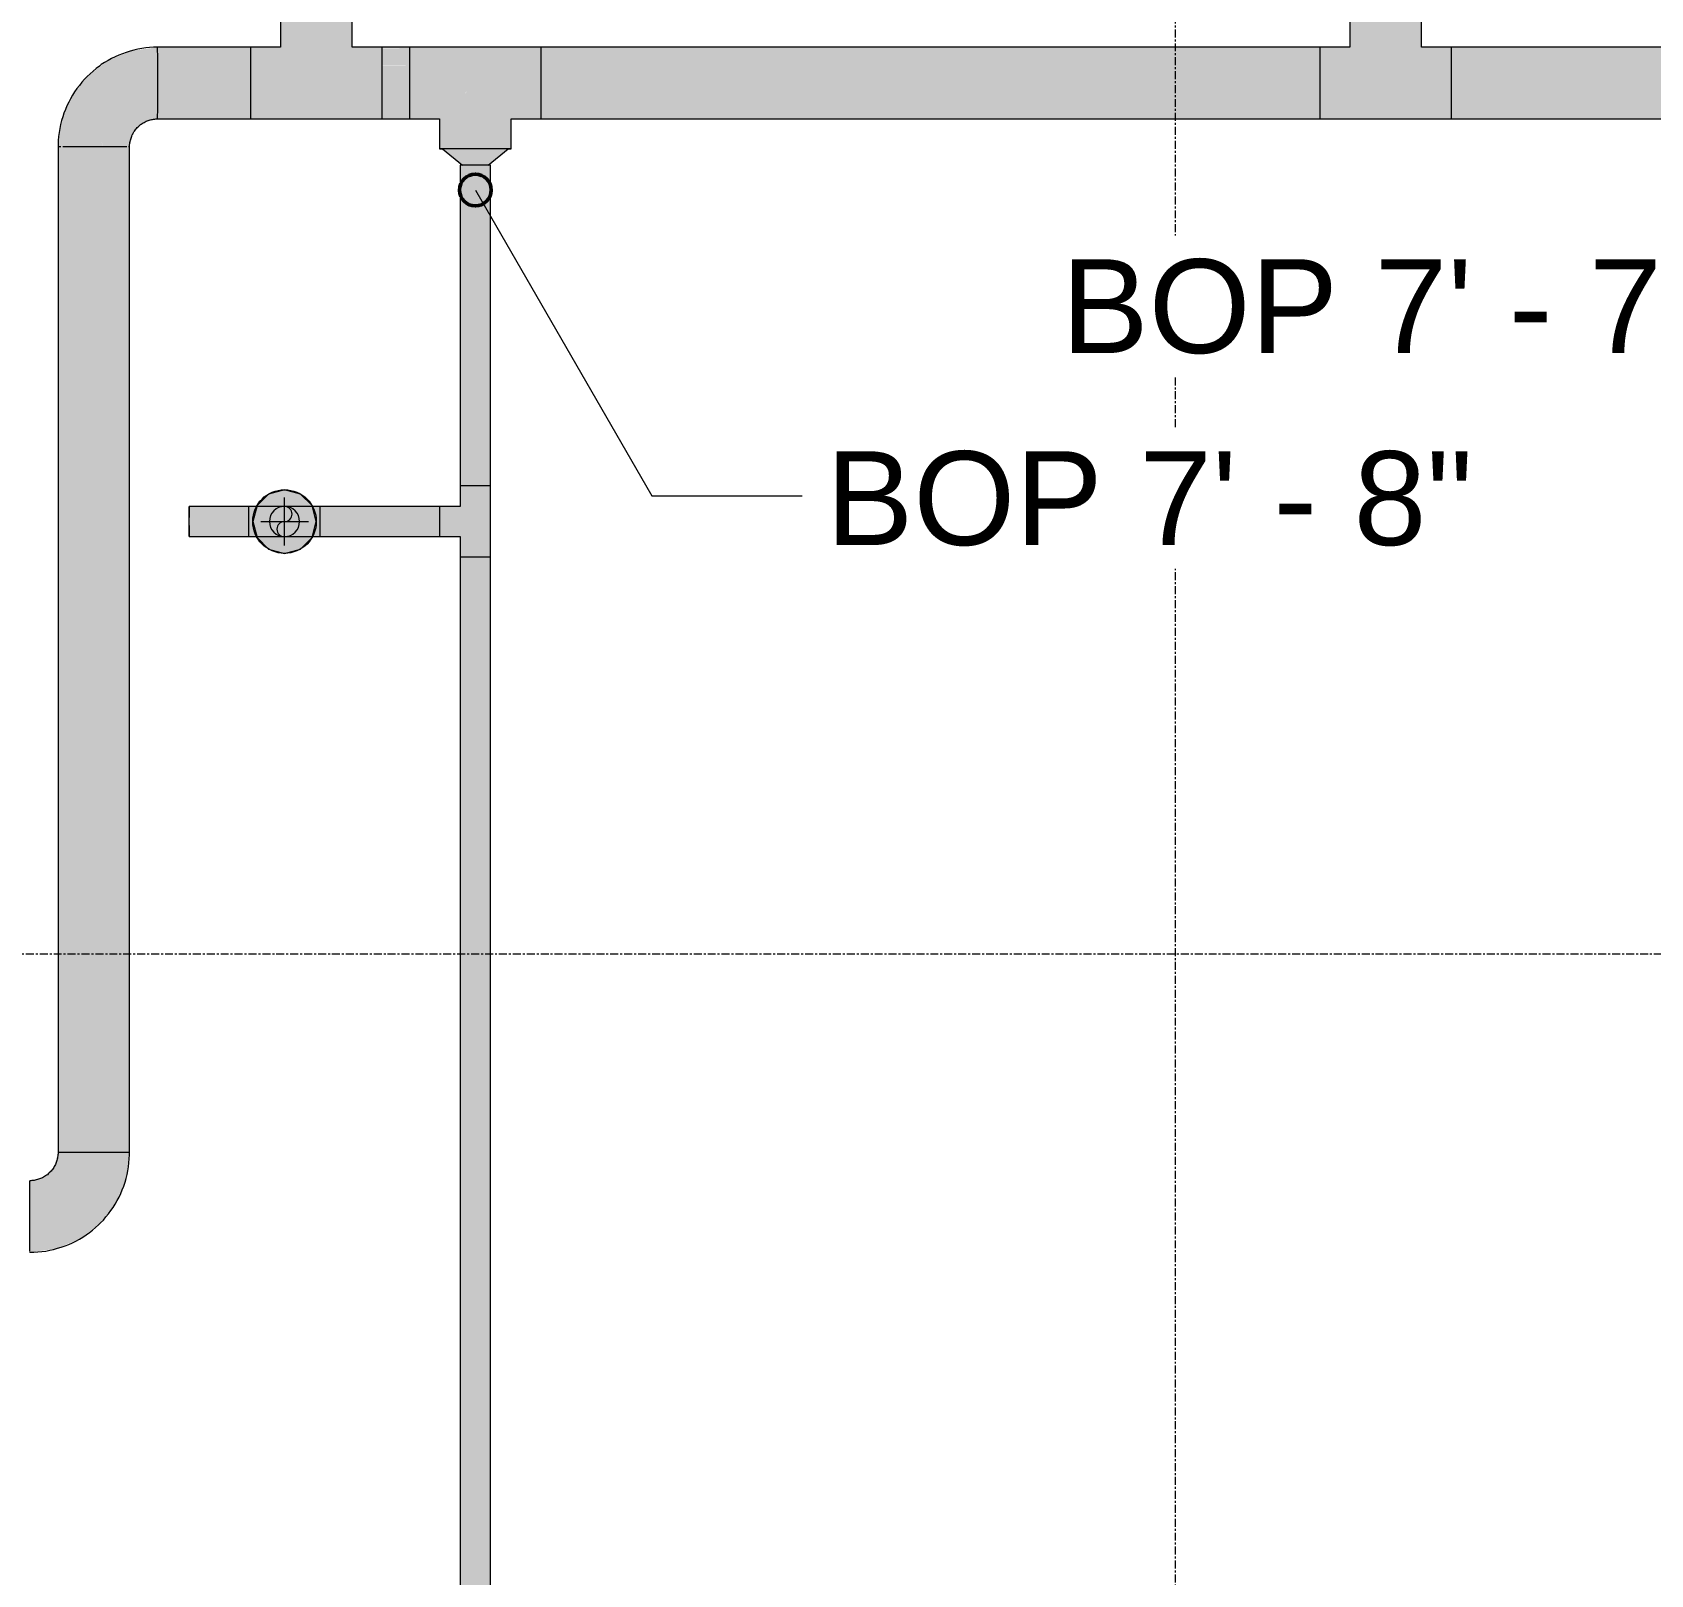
# Model space of a CAD drawing. Header units: inches. Extents: x -3679 to 241, y -496 to 1784.
# Drawn here: x -2203.9 to -2102.1, y 566 to 662.9 of the extents above; entities that cross this region are included whole.
import ezdxf

# ---------------------------------------------------------------- set-up
doc = ezdxf.new("R2010")
doc.units = ezdxf.units.IN
doc.header["$MEASUREMENT"] = 0
doc.linetypes.add('Grid Line', pattern=[0.875, 0.5, -0.125, 0.125, -0.125])
for name, color, linetype, lineweight in [('A-ANNO-NOTE', 250, 'Continuous', 9), ('G-ANNO-DIMS', 251, 'Continuous', 9), ('P-PIPE', 1, 'Continuous', 9), ('P-PIPE-CNTR', 1, 'Continuous', 9), ('S-GRID', 8, 'Continuous', 9)]:
    doc.layers.add(name, color=color, linetype=linetype, lineweight=lineweight)
doc.styles.add('Arial_1', font='arial.ttf', dxfattribs={"height": 5.901198})

# ---------------------------------------------------------------- blocks, each defined once
blk = doc.blocks.new('Elbow - Welded - Generic - Standard-1105308-LOWER PARKING')
at = {"layer": 'P-PIPE'}
h = blk.add_hatch(color=256, dxfattribs=at)
h.paths.add_polyline_path([(-2197.74, 655.73), (-2197.51, 656.61), (-2196.86, 657.26), (-2195.98, 657.49), (-2195.97, 658.39), (-2195.98, 661.99), (-2197.6, 661.78), (-2199.11, 661.15), (-2200.41, 660.16), (-2201.4, 658.86), (-2202.03, 657.35), (-2202.24, 655.73), (-2201.11, 655.73), (-2197.78, 655.73)], flags=0)
h.paths.add_polyline_path([(-2199.4, 655.73), (-2199.41, 655.75), (-2199.58, 656.26)], flags=0)
at = {"layer": 'P-PIPE', "flags": 128}
for points in [[(-2195.98, 661.99), (-2196.23, 661.99), (-2196.48, 661.97), (-2196.73, 661.95), (-2196.98, 661.91), (-2197.22, 661.87), (-2197.47, 661.81), (-2197.71, 661.75), (-2197.95, 661.67), (-2198.18, 661.59), (-2198.42, 661.5), (-2198.65, 661.4), (-2198.87, 661.28), (-2199.09, 661.16), (-2199.31, 661.04), (-2199.52, 660.9), (-2199.64, 660.81)], [(-2199.64, 660.81), (-2199.84, 660.66), (-2200.04, 660.5), (-2200.22, 660.33), (-2200.4, 660.16), (-2200.58, 659.98), (-2200.74, 659.79), (-2200.9, 659.6), (-2201.05, 659.4), (-2201.2, 659.19), (-2201.33, 658.98), (-2201.46, 658.76), (-2201.57, 658.54), (-2201.68, 658.32), (-2201.78, 658.09), (-2201.87, 657.85), (-2201.95, 657.62), (-2202.02, 657.38), (-2202.08, 657.13), (-2202.13, 656.89), (-2202.18, 656.64), (-2202.21, 656.39), (-2202.23, 656.14), (-2202.24, 655.89), (-2202.24, 655.73)], [(-2197.01, 657.16), (-2196.95, 657.2), (-2196.89, 657.24), (-2196.83, 657.27), (-2196.77, 657.31), (-2196.7, 657.34), (-2196.64, 657.36), (-2196.57, 657.39), (-2196.51, 657.41), (-2196.44, 657.43), (-2196.37, 657.45), (-2196.3, 657.46), (-2196.23, 657.47), (-2196.16, 657.48), (-2196.09, 657.49), (-2196.02, 657.49), (-2195.98, 657.49)], [(-2197.74, 655.73), (-2197.74, 655.8), (-2197.74, 655.87), (-2197.73, 655.94), (-2197.72, 656.01), (-2197.71, 656.08), (-2197.69, 656.15), (-2197.67, 656.22), (-2197.65, 656.28), (-2197.63, 656.35), (-2197.6, 656.41), (-2197.57, 656.48), (-2197.54, 656.54), (-2197.51, 656.6), (-2197.47, 656.67), (-2197.43, 656.72), (-2197.39, 656.78), (-2197.35, 656.84), (-2197.3, 656.89), (-2197.26, 656.94), (-2197.21, 656.99), (-2197.16, 657.04), (-2197.1, 657.09), (-2197.05, 657.13), (-2197.01, 657.16)]]:
    blk.add_lwpolyline(points, dxfattribs=at)
at = {"layer": 'P-PIPE'}
for centre, major_axis, ratio, start_param, end_param in [((-2195.98, 659.74), (0, 2.25), 0.00289, 6.023469, 6.283185), ((-2195.98, 659.74), (0, 2.25), 0.00289, 5.76167, 6.022055), ((-2195.98, 659.74), (0, 2.25), 0.00289, 5.49987, 5.759952), ((-2195.98, 659.74), (0, 2.25), 0.00289, 5.238071, 5.498007), ((-2195.98, 659.74), (0, 2.25), 0.00289, 4.976272, 5.236112), ((-2195.98, 659.74), (0, 2.25), 0.00289, 4.714472, 4.974236), ((-2195.98, 659.74), (0, 2.25), 0.00289, 4.452673, 4.712366), ((-2195.98, 659.74), (0, 2.25), 0.00289, 4.190874, 4.45049), ((-2195.98, 659.74), (0, 2.25), 0.00289, 3.929074, 4.188595), ((-2195.98, 659.74), (0, 2.25), 0.00289, 3.405475, 3.664554), ((-2195.98, 659.74), (0, 2.25), 0.00289, 3.143676, 3.27354), ((-2195.98, 659.74), (0, 2.25), 0.00289, 3.667275, 3.926651), ((-2199.99, 655.73), (2.25, 0), 0.002083, 3.00924, 3.138703), ((-2199.99, 655.73), (2.25, 0), 0.002083, 2.747441, 2.876904), ((-2199.99, 655.73), (2.25, 0), 0.002083, 2.356663, 2.615104), ((-2199.99, 655.73), (2.25, 0), 0.002083, 2.094664, 2.353305), ((-2199.99, 655.73), (2.25, 0), 0.002083, 1.832733, 2.091506), ((-2199.99, 655.73), (-2.25, 0), 0.002083, 4.712421, 4.971299), ((-2199.99, 655.73), (2.25, 0), 0.002083, 1.308931, 1.567907), ((-2199.99, 655.73), (2.25, 0), 0.002083, 1.047025, 1.306107), ((-2199.99, 655.73), (2.25, 0), 0.002083, 0.785093, 1.044308), ((-2199.99, 655.73), (2.25, 0), 0.002083, 0.523092, 0.782509), ((-2199.99, 655.73), (2.25, 0), 0.002083, 0.391246, 0.520709), ((-2199.99, 655.73), (2.25, 0), 0.002083, 0, 0.25891)]:
    blk.add_ellipse(centre, major_axis=major_axis, ratio=ratio, start_param=start_param, end_param=end_param, dxfattribs=at)
blk = doc.blocks.new('Elbow - Welded - Generic - Standard-1105319-LOWER PARKING')
at = {"layer": 'P-PIPE'}
blk.add_hatch(color=256, dxfattribs=at).paths.add_polyline_path([(-2204.01, 586.24), (-2202.39, 586.46), (-2200.88, 587.08), (-2199.58, 588.08), (-2198.58, 589.38), (-2197.96, 590.89), (-2197.74, 592.51), (-2198.86, 592.51), (-2202.24, 592.51), (-2202.48, 591.63), (-2203.13, 590.98), (-2204.01, 590.74), (-2204, 589.62), (-2204.01, 586.28)], flags=0)
at = {"layer": 'P-PIPE', "flags": 128}
for points in [[(-2202.24, 592.51), (-2202.24, 592.44), (-2202.25, 592.37), (-2202.26, 592.3), (-2202.27, 592.23), (-2202.28, 592.16), (-2202.29, 592.09), (-2202.31, 592.02), (-2202.33, 591.95), (-2202.36, 591.89), (-2202.38, 591.82), (-2202.41, 591.76), (-2202.44, 591.69), (-2202.48, 591.63), (-2202.51, 591.57), (-2202.55, 591.51), (-2202.59, 591.45), (-2202.64, 591.4), (-2202.68, 591.34), (-2202.73, 591.29), (-2202.76, 591.26)], [(-2199.57, 588.09), (-2199.39, 588.27), (-2199.23, 588.46), (-2199.07, 588.65), (-2198.92, 588.86), (-2198.78, 589.06), (-2198.64, 589.27), (-2198.52, 589.49), (-2198.4, 589.71), (-2198.29, 589.94), (-2198.2, 590.17), (-2198.11, 590.4), (-2198.03, 590.64), (-2197.96, 590.88), (-2197.9, 591.13), (-2197.85, 591.37), (-2197.81, 591.62), (-2197.78, 591.87), (-2197.76, 592.12), (-2197.74, 592.37), (-2197.74, 592.51)], [(-2202.76, 591.26), (-2202.81, 591.21), (-2202.86, 591.17), (-2202.91, 591.12), (-2202.97, 591.08), (-2203.03, 591.04), (-2203.09, 591), (-2203.15, 590.97), (-2203.21, 590.93), (-2203.28, 590.9), (-2203.34, 590.87), (-2203.41, 590.85), (-2203.47, 590.83), (-2203.54, 590.81), (-2203.61, 590.79), (-2203.68, 590.77), (-2203.75, 590.76), (-2203.82, 590.75), (-2203.89, 590.75), (-2203.96, 590.74), (-2204.01, 590.74)], [(-2204.01, 586.24), (-2203.76, 586.25), (-2203.51, 586.26), (-2203.26, 586.29), (-2203.01, 586.32), (-2202.76, 586.37), (-2202.52, 586.42), (-2202.28, 586.49), (-2202.04, 586.56), (-2201.8, 586.64), (-2201.57, 586.74), (-2201.34, 586.84), (-2201.12, 586.95), (-2200.9, 587.07), (-2200.68, 587.2), (-2200.47, 587.34), (-2200.27, 587.48), (-2200.07, 587.64), (-2199.88, 587.8), (-2199.69, 587.97), (-2199.57, 588.09)]]:
    blk.add_lwpolyline(points, dxfattribs=at)
at = {"layer": 'P-PIPE'}
for centre, major_axis, ratio, start_param, end_param in [((-2199.99, 592.51), (-2.25, 0), 0.002095, 6.151238, 6.281102), ((-2199.99, 592.51), (2.25, 0), 0.002095, 2.618632, 2.87771), ((-2199.99, 592.51), (2.25, 0), 0.002095, 2.356534, 2.615911), ((-2199.99, 592.51), (2.25, 0), 0.002095, 2.09459, 2.354111), ((-2199.99, 592.51), (2.25, 0), 0.002095, 1.832695, 2.092312), ((-2199.99, 592.51), (2.25, 0), 0.002095, 1.57082, 1.830512), ((-2199.99, 592.51), (-2.25, 0), 0.002095, 4.450542, 4.710306), ((-2199.99, 592.51), (2.25, 0), 0.002095, 1.047073, 1.306914), ((-2199.99, 592.51), (2.25, 0), 0.002095, 0.785178, 1.045114), ((-2199.99, 592.51), (2.25, 0), 0.002095, 0.523233, 0.783315), ((-2199.99, 592.51), (2.25, 0), 0.002095, 0.261131, 0.521515), ((-2199.99, 592.51), (2.25, 0), 0.002095, 0, 0.259716), ((-2204.01, 588.49), (0, 2.25), 0.002083, 6.023481, 6.283185), ((-2204.01, 588.49), (0, 2.25), 0.002083, 5.761682, 6.022058), ((-2204.01, 588.49), (0, 2.25), 0.002083, 5.499882, 5.759954), ((-2204.01, 588.49), (0, 2.25), 0.002083, 5.238083, 5.498009), ((-2204.01, 588.49), (0, 2.25), 0.002083, 4.976284, 5.236113), ((-2204.01, 588.49), (0, 2.25), 0.002083, 4.714484, 4.974236), ((-2204.01, 588.49), (0, 2.25), 0.002083, 4.452685, 4.712365), ((-2204.01, 588.49), (0, 2.25), 0.002083, 3.929086, 4.188594), ((-2204.01, 588.49), (0, 2.25), 0.002083, 4.190885, 4.450489), ((-2204.01, 588.49), (0, 2.25), 0.002083, 3.667287, 3.926649), ((-2204.01, 588.49), (0, 2.25), 0.002083, 3.405487, 3.66455), ((-2204.01, 588.49), (0, 2.25), 0.002083, 3.143688, 3.273546)]:
    blk.add_ellipse(centre, major_axis=major_axis, ratio=ratio, start_param=start_param, end_param=end_param, dxfattribs=at)

msp = doc.modelspace()

# ---------------------------------------------------------------- hatches: boundary and pattern name
at = {"layer": 'A-ANNO-NOTE'}
msp.add_hatch(color=256, dxfattribs=at).paths.add_polyline_path([(-2188, 630.18), (-2187, 630.45), (-2186.27, 631.18), (-2186, 632.18), (-2186.27, 633.18), (-2187, 633.91), (-2188, 634.18), (-2189, 633.91), (-2189.73, 633.18), (-2190, 632.18), (-2189.73, 631.18), (-2189, 630.45)], flags=0)
h = msp.add_hatch(color=256, dxfattribs=at)
edge = h.paths.add_edge_path(flags=0)
edge.add_arc((-2188, 632.18), 2, 0, 360)
at = {"layer": 'P-PIPE'}
for points in [[(-2185.99, 659.73), (-2183.75, 661.99), (-2183.75, 663.88), (-2184.4, 663.87), (-2187.94, 663.87), (-2188.25, 663.88), (-2188.25, 661.99), (-2186.58, 660.32), (-2186.3, 660.04)], [(-2118.75, 659.73), (-2116.51, 661.99), (-2116.51, 663.88), (-2117.16, 663.87), (-2120.7, 663.87), (-2121.01, 663.88), (-2121.01, 661.99), (-2119.34, 660.32), (-2119.06, 660.04)], [(-2190.29, 659.74), (-2190.13, 659.74), (-2190.13, 661.99), (-2195.98, 661.99), (-2195.97, 661.33), (-2195.97, 659.74)], [(-2173.45, 657.49), (-2171.87, 657.49), (-2171.86, 658.39), (-2171.87, 661.99), (-2180.13, 661.99), (-2180.13, 661.34), (-2180.13, 657.49), (-2178.25, 657.49), (-2176.58, 659.17), (-2175.99, 659.75), (-2173.75, 657.49)], [(-2122.89, 659.74), (-2122.89, 661.99), (-2171.87, 661.99), (-2171.86, 661.33), (-2171.86, 659.74), (-2122.93, 659.74)], [(-2114.62, 659.74), (-2068.13, 659.74), (-2068.13, 661.99), (-2114.63, 661.99), (-2114.62, 661.09), (-2114.62, 659.74)], [(-2195.97, 657.49), (-2190.13, 657.49), (-2190.13, 658.15), (-2190.13, 659.74), (-2195.97, 659.74), (-2195.98, 657.49)], [(-2180.13, 657.49), (-2180.13, 658.39), (-2180.13, 659.74), (-2181.86, 659.74), (-2181.86, 657.49)], [(-2173.75, 655.61), (-2173.75, 657.49), (-2174.08, 657.83), (-2175.99, 659.75), (-2178.25, 657.49), (-2178.25, 655.61), (-2177.59, 655.62), (-2174.05, 655.61), (-2173.82, 655.61)], [(-2122.93, 657.49), (-2122.89, 657.49), (-2122.89, 658.15), (-2122.89, 659.74), (-2171.86, 659.74), (-2171.86, 657.49), (-2156.61, 657.49)], [(-2106.08, 657.49), (-2068.13, 657.49), (-2068.13, 658.39), (-2068.13, 659.74), (-2114.62, 659.74), (-2114.63, 657.49), (-2114.51, 657.49)], [(-2202.24, 592.51), (-2201.11, 592.51), (-2199.99, 592.51), (-2199.99, 655.73), (-2202.24, 655.73), (-2202.24, 592.51)], [(-2197.74, 592.51), (-2197.74, 655.73), (-2198.87, 655.73), (-2199.99, 655.73), (-2199.99, 592.51), (-2197.78, 592.51)], [(-2178.06, 655.61), (-2178.06, 655.61), (-2176.87, 655.62), (-2173.94, 655.61), (-2173.94, 655.61), (-2174.21, 655.61), (-2176.45, 655.62), (-2178.06, 655.61)], [(-2175.18, 654.58), (-2173.94, 655.61), (-2175.12, 655.62), (-2178.06, 655.61), (-2176.81, 654.58), (-2175.19, 654.58)], [(-2176.95, 634.42), (-2176.47, 634.43), (-2176, 634.43), (-2176, 654.58), (-2176.95, 654.58), (-2176.95, 634.43)], [(-2175.05, 634.42), (-2175.05, 654.58), (-2175.52, 654.58), (-2176, 654.58), (-2176, 634.43), (-2175.08, 634.43)], [(-2190.24, 632.18), (-2190.24, 633.13), (-2194, 633.13), (-2194, 633.13), (-2194, 632.66), (-2194, 632.18), (-2190.29, 632.18)], [(-2188, 631.23), (-2187.75, 631.26), (-2187.53, 631.36), (-2187.33, 631.51), (-2187.18, 631.7), (-2187.08, 631.93), (-2187.05, 632.18), (-2187.08, 632.43), (-2187.18, 632.65), (-2187.33, 632.85), (-2187.53, 633), (-2187.75, 633.1), (-2188, 633.13), (-2188.25, 633.1), (-2188.48, 633), (-2188.67, 632.85), (-2188.82, 632.65), (-2188.92, 632.43), (-2188.95, 632.18), (-2188.92, 631.93), (-2188.82, 631.7), (-2188.67, 631.51), (-2188.48, 631.36), (-2188.25, 631.26)], [(-2178.24, 632.18), (-2178.24, 633.13), (-2185.76, 633.13), (-2185.75, 632.66), (-2185.75, 632.18), (-2178.24, 632.18)], [(-2190.29, 631.23), (-2190.24, 631.23), (-2190.24, 631.71), (-2190.24, 632.18), (-2194, 632.18), (-2194, 631.23)], [(-2178.24, 631.23), (-2178.24, 631.71), (-2178.24, 632.18), (-2185.75, 632.18), (-2185.75, 631.23), (-2181.87, 631.23)], [(-2176.95, 493.99), (-2176.47, 493.99), (-2176, 493.99), (-2176, 629.94), (-2176.95, 629.94), (-2176.95, 493.99)], [(-2175.05, 493.99), (-2175.05, 629.94), (-2175.52, 629.94), (-2176, 629.94), (-2176, 493.99), (-2175.08, 493.99)]]:
    msp.add_hatch(color=256, dxfattribs=at).paths.add_polyline_path(points, flags=0)
h = msp.add_hatch(color=256, dxfattribs=at)
h.paths.add_polyline_path([(-2190.13, 657.49), (-2181.87, 657.49), (-2181.86, 658.15), (-2181.87, 661.99), (-2183.75, 661.99), (-2184.08, 661.66), (-2185.99, 659.73), (-2188.25, 661.99), (-2190.13, 661.99), (-2190.13, 661.09), (-2190.13, 657.49)], flags=0)
h.paths.add_polyline_path([(-2190.13, 661.8), (-2190.13, 661.8), (-2188.21, 661.89)], flags=0)
h = msp.add_hatch(color=256, dxfattribs=at)
h.paths.add_polyline_path([(-2180.13, 661.92), (-2180.13, 661.99), (-2181.87, 661.99), (-2181.86, 661.92)], flags=0)
h.paths.add_polyline_path([(-2180.13, 661.69), (-2180.13, 661.92), (-2181.86, 661.91), (-2181.86, 661.69)], flags=0)
h.paths.add_polyline_path([(-2180.13, 660.87), (-2180.13, 661.69), (-2181.86, 661.69), (-2181.86, 660.87)], flags=0)
h.paths.add_polyline_path([(-2181.86, 659.74), (-2180.13, 659.74), (-2180.13, 660.87), (-2181.86, 660.86), (-2181.86, 659.74)], flags=0)
h = msp.add_hatch(color=256, dxfattribs=at)
h.paths.add_polyline_path([(-2114.63, 657.49), (-2114.62, 658.15), (-2122.89, 658.15), (-2122.89, 657.49)], flags=0)
h.paths.add_polyline_path([(-2122.89, 658.15), (-2122.89, 658.15), (-2114.62, 658.15), (-2114.63, 661.99), (-2116.51, 661.99), (-2116.84, 661.66), (-2118.75, 659.73), (-2121.01, 661.99), (-2122.89, 661.99), (-2122.89, 661.09), (-2122.89, 658.15)], flags=0)
h = msp.add_hatch(color=256, dxfattribs=at)
h.paths.add_polyline_path([(-2176.91, 634.43), (-2176.95, 634.42), (-2176.95, 633.13), (-2176.91, 633.1)], flags=0)
h.paths.add_polyline_path([(-2175.05, 629.94), (-2175.05, 629.94), (-2175.05, 634.42), (-2175.52, 634.43), (-2176.91, 634.43), (-2176.91, 633.1), (-2176, 632.18), (-2176.95, 631.23), (-2176.95, 629.94), (-2176.47, 629.94), (-2175.08, 629.94)], flags=0)
h = msp.add_hatch(color=256, dxfattribs=at)
h.paths.add_polyline_path([(-2188.95, 632.18), (-2188.92, 632.43), (-2188.82, 632.66), (-2188.67, 632.85), (-2188.43, 633.02), (-2188.36, 633.06), (-2188.18, 633.11), (-2188.01, 633.13), (-2190.24, 633.13), (-2190.24, 632.66), (-2190.24, 632.18), (-2189.02, 632.18)], flags=0)
h.paths.add_polyline_path([(-2186.94, 632.18), (-2185.75, 632.18), (-2185.76, 633.13), (-2187.99, 633.13), (-2187.75, 633.1), (-2187.47, 632.97), (-2187.31, 632.83), (-2187.17, 632.64), (-2187.08, 632.43), (-2187.05, 632.18)], flags=0)
h = msp.add_hatch(color=256, dxfattribs=at)
h.paths.add_polyline_path([(-2188, 631.23), (-2187.75, 631.26), (-2187.52, 631.36), (-2187.33, 631.51), (-2187.17, 631.71), (-2187.08, 631.94), (-2187.05, 632.19), (-2187.08, 632.43), (-2187.18, 632.66), (-2187.33, 632.85), (-2187.53, 633.01), (-2187.76, 633.1), (-2188.01, 633.13), (-2188.25, 633.1), (-2188.48, 633), (-2188.67, 632.85), (-2188.82, 632.65), (-2188.92, 632.42), (-2188.95, 632.18), (-2188.92, 631.93), (-2188.82, 631.7), (-2188.67, 631.51), (-2188.47, 631.36), (-2188.25, 631.26), (-2188, 631.23)], flags=0)
h.paths.add_polyline_path([(-2188, 631.23), (-2188.25, 631.26), (-2188.48, 631.36), (-2188.67, 631.51), (-2188.82, 631.71), (-2188.92, 631.93), (-2188.95, 632.18), (-2188.92, 632.43), (-2188.82, 632.66), (-2188.67, 632.85), (-2188.48, 633), (-2188.24, 633.1), (-2188, 633.13), (-2187.74, 633.09), (-2187.53, 633), (-2187.33, 632.85), (-2187.17, 632.65), (-2187.08, 632.43), (-2187.05, 632.18), (-2187.09, 631.93), (-2187.18, 631.7), (-2187.33, 631.51), (-2187.53, 631.36), (-2187.76, 631.26)], flags=0)
h = msp.add_hatch(color=256, dxfattribs=at)
h.paths.add_polyline_path([(-2178.24, 633.1), (-2178.24, 633.1), (-2176.95, 633.1)], flags=0)
h.paths.add_polyline_path([(-2176.95, 631.23), (-2176, 632.18), (-2176.95, 633.13), (-2178.24, 633.13), (-2178.24, 632.66), (-2178.24, 631.23)], flags=0)
h = msp.add_hatch(color=256, dxfattribs=at)
h.paths.add_polyline_path([(-2188, 631.23), (-2188.25, 631.26), (-2188.53, 631.39), (-2188.69, 631.53), (-2188.84, 631.74), (-2188.92, 631.93), (-2188.95, 632.18), (-2190.24, 632.18), (-2190.24, 631.23), (-2188, 631.23)], flags=0)
h.paths.add_polyline_path([(-2187.75, 631.23), (-2185.76, 631.23), (-2185.75, 631.71), (-2185.75, 632.18), (-2187.05, 632.17), (-2187.08, 631.93), (-2187.18, 631.7), (-2187.33, 631.51), (-2187.57, 631.34), (-2187.64, 631.3), (-2187.82, 631.25), (-2188, 631.23)], flags=0)

# ---------------------------------------------------------------- linework, layer by layer
at = {"layer": 'A-ANNO-NOTE'}
for p, q in [((-2188, 634.18), (-2189, 633.91)), ((-2187, 633.91), (-2188, 634.18)), ((-2189.73, 633.18), (-2190, 632.18)), ((-2189, 633.91), (-2189.73, 633.18)), ((-2186.27, 633.18), (-2187, 633.91)), ((-2186, 632.18), (-2186.27, 633.18)), ((-2190, 632.18), (-2189.73, 631.18)), ((-2186.27, 631.18), (-2186, 632.18)), ((-2189.73, 631.18), (-2189, 630.45)), ((-2187, 630.45), (-2186.27, 631.18)), ((-2189, 630.45), (-2188, 630.18)), ((-2188, 630.18), (-2187, 630.45))]:
    msp.add_line(p, q, dxfattribs=at)
msp.add_circle((-2188, 632.18), 2, dxfattribs=at)
at = {"layer": 'G-ANNO-DIMS'}
for p, q in [((-2176, 653.02), (-2164.9, 633.79)), ((-2164.9, 633.79), (-2155.46, 633.79))]:
    msp.add_line(p, q, dxfattribs=at)
at = {"layer": 'G-ANNO-DIMS', "lineweight": 50}
msp.add_circle((-2176, 653.02), 1, dxfattribs=at)
at = {"layer": 'P-PIPE'}
for p, q in [((-2188.25, 663.88), (-2188.25, 661.99)), ((-2183.75, 661.99), (-2183.75, 663.88)), ((-2121.01, 663.88), (-2121.01, 661.99)), ((-2116.51, 661.99), (-2116.51, 663.88)), ((-2190.13, 661.99), (-2195.98, 661.99)), ((-2188.25, 661.99), (-2190.13, 661.99)), ((-2181.87, 661.99), (-2183.75, 661.99)), ((-2180.13, 661.99), (-2181.87, 661.99)), ((-2171.87, 661.99), (-2180.13, 661.99)), ((-2122.89, 661.99), (-2171.87, 661.99)), ((-2121.01, 661.99), (-2122.89, 661.99)), ((-2114.63, 661.99), (-2116.51, 661.99)), ((-2068.13, 661.99), (-2114.63, 661.99)), ((-2195.98, 657.49), (-2190.13, 657.49)), ((-2190.13, 657.49), (-2181.87, 657.49)), ((-2181.87, 657.49), (-2180.13, 657.49)), ((-2180.13, 657.49), (-2178.25, 657.49)), ((-2178.25, 657.49), (-2178.25, 655.61)), ((-2173.75, 657.49), (-2171.87, 657.49)), ((-2173.75, 655.61), (-2173.75, 657.49)), ((-2171.87, 657.49), (-2122.89, 657.49)), ((-2122.89, 657.49), (-2114.63, 657.49)), ((-2114.63, 657.49), (-2068.13, 657.49)), ((-2202.24, 655.73), (-2202.24, 592.51)), ((-2197.74, 592.51), (-2197.74, 655.73)), ((-2178.06, 655.61), (-2176.81, 654.58)), ((-2175.19, 654.58), (-2173.94, 655.61)), ((-2176.95, 654.58), (-2176.95, 634.42)), ((-2175.05, 634.42), (-2175.05, 654.58)), ((-2176.95, 634.42), (-2176.95, 633.13)), ((-2175.05, 629.94), (-2175.05, 634.42)), ((-2190.24, 633.13), (-2194, 633.13)), ((-2185.76, 633.13), (-2190.24, 633.13)), ((-2178.24, 633.13), (-2185.76, 633.13)), ((-2176.95, 633.13), (-2178.24, 633.13)), ((-2194, 631.23), (-2190.24, 631.23)), ((-2190.24, 631.23), (-2185.76, 631.23)), ((-2185.76, 631.23), (-2178.24, 631.23)), ((-2178.24, 631.23), (-2176.95, 631.23)), ((-2176.95, 631.23), (-2176.95, 629.94)), ((-2176.95, 629.94), (-2176.95, 493.99)), ((-2175.05, 493.99), (-2175.05, 629.94))]:
    msp.add_line(p, q, dxfattribs=at)
for centre, radius, start, end in [((-2188, 632.18), 0.95, 0, 180), ((-2188, 632.65), 0.475, 270, 90), ((-2188, 632.18), 0.95, 180, 0), ((-2188, 631.7), 0.475, 90, 270)]:
    msp.add_arc(centre, radius, start, end, dxfattribs=at)
for centre, major_axis, ratio, start_param, end_param in [((-2195.98, 659.74), (0, 2.25), 0.00289, 6.153321, 6.283185), ((-2195.98, 659.74), (0, 2.25), 0.00289, 5.762311, 6.021386), ((-2195.98, 659.74), (0, 2.25), 0.00289, 5.500211, 5.759587), ((-2190.13, 659.74), (0, 2.25), 0.00289, 6.15019, 6.279019), ((-2190.13, 659.74), (0, 2.25), 0.00289, 6.021386, 6.150214), ((-2190.13, 659.74), (0, 2.25), 0.00289, 5.888391, 6.017219), ((-2190.13, 659.74), (0, 2.25), 0.00289, 5.759587, 5.888415), ((-2190.13, 659.74), (0, 2.25), 0.00289, 5.659799, 5.75542), ((-2190.13, 659.74), (0, 2.25), 0.00289, 5.497787, 5.660003), ((-2181.87, 659.74), (0, 2.25), 0.00289, 6.15019, 6.279019), ((-2181.87, 659.74), (0, 2.25), 0.00289, 6.021386, 6.150214), ((-2181.87, 659.74), (0, 2.25), 0.00289, 5.888391, 6.017219), ((-2181.87, 659.74), (0, 2.25), 0.00289, 5.759587, 5.888415), ((-2181.87, 659.74), (0, 2.25), 0.00289, 5.626592, 5.75542), ((-2181.87, 659.74), (0, 2.25), 0.00289, 5.497787, 5.624011), ((-2180.13, 659.74), (0, 2.25), 0.00289, 6.154357, 6.283185), ((-2180.13, 659.74), (0, 2.25), 0.00289, 6.025553, 6.283185), ((-2180.13, 659.74), (0, 2.25), 0.00289, 5.892558, 6.021386), ((-2180.13, 659.74), (0, 2.25), 0.00289, 5.763753, 5.892581), ((-2180.13, 659.74), (0, 2.25), 0.00289, 5.630758, 5.759587), ((-2180.13, 659.74), (0, 2.25), 0.00289, 5.501954, 5.630782), ((-2171.87, 659.74), (0, 2.25), 0.00289, 6.025553, 6.283185), ((-2171.87, 659.74), (0, 2.25), 0.00289, 6.154357, 6.283185), ((-2171.87, 659.74), (0, 2.25), 0.00289, 5.892558, 6.021386), ((-2171.87, 659.74), (0, 2.25), 0.00289, 5.763753, 5.892581), ((-2171.87, 659.74), (0, 2.25), 0.00289, 5.630758, 5.759587), ((-2171.87, 659.74), (0, 2.25), 0.00289, 5.501954, 5.630782), ((-2122.89, 659.74), (0, 2.25), 0.00289, 4.712389, 6.283185), ((-2114.63, 659.74), (0, 2.25), 0.00289, 6.15019, 6.279019), ((-2114.63, 659.74), (0, 2.25), 0.00289, 6.021386, 6.150214), ((-2114.63, 659.74), (0, 2.25), 0.00289, 5.888391, 6.017219), ((-2114.63, 659.74), (0, 2.25), 0.00289, 5.759587, 5.888415), ((-2114.63, 659.74), (0, 2.25), 0.00289, 5.626592, 5.75542), ((-2114.63, 659.74), (0, 2.25), 0.00289, 5.497787, 5.624011), ((-2195.98, 659.74), (0, 2.25), 0.00289, 5.238267, 5.497787), ((-2195.98, 659.74), (0, 2.25), 0.00289, 4.976372, 5.235988), ((-2190.13, 659.74), (0, 2.25), 0.00289, 5.235988, 5.494055), ((-2190.13, 659.74), (0, 2.25), 0.00289, 5.236373, 5.493621), ((-2190.13, 659.74), (0, 2.25), 0.00289, 4.974188, 5.232066), ((-2190.13, 659.74), (0, 2.25), 0.00289, 4.974385, 5.231821), ((-2181.87, 659.74), (0, 2.25), 0.00289, 5.236373, 5.493621), ((-2181.87, 659.74), (0, 2.25), 0.00289, 5.235988, 5.494055), ((-2181.87, 659.74), (0, 2.25), 0.00289, 4.974385, 5.231821), ((-2181.87, 659.74), (0, 2.25), 0.00289, 4.974188, 5.232066), ((-2180.13, 659.74), (0, 2.25), 0.00289, 5.240544, 5.497787), ((-2180.13, 659.74), (0, 2.25), 0.00289, 5.240154, 5.498225), ((-2180.13, 659.74), (0, 2.25), 0.00289, 4.978555, 5.235988), ((-2180.13, 659.74), (0, 2.25), 0.00289, 4.978355, 5.236235), ((-2171.87, 659.74), (0, 2.25), 0.00289, 5.240154, 5.498225), ((-2171.87, 659.74), (0, 2.25), 0.00289, 5.240544, 5.497787), ((-2171.87, 659.74), (0, 2.25), 0.00289, 4.978355, 5.236235), ((-2171.87, 659.74), (0, 2.25), 0.00289, 4.978555, 5.235988), ((-2114.63, 659.74), (0, 2.25), 0.00289, 5.235988, 5.494055), ((-2114.63, 659.74), (0, 2.25), 0.00289, 5.236373, 5.493621), ((-2114.63, 659.74), (0, 2.25), 0.00289, 4.974188, 5.232066), ((-2114.63, 659.74), (0, 2.25), 0.00289, 4.974385, 5.231821), ((-2195.98, 659.74), (0, 2.25), 0.00289, 4.714496, 4.974188), ((-2195.98, 659.74), (0, 2.25), 0.00289, 4.452626, 4.712389), ((-2190.13, 659.74), (0, 2.25), 0.00289, 4.712389, 4.970115), ((-2190.13, 659.74), (0, 2.25), 0.00289, 4.712435, 4.970022), ((-2190.13, 659.74), (0, 2.25), 0.00289, 4.45059, 4.708174), ((-2190.13, 659.74), (0, 2.25), 0.00289, 4.450494, 4.708222), ((-2181.87, 659.74), (0, 2.25), 0.00289, 4.712435, 4.970022), ((-2181.87, 659.74), (0, 2.25), 0.00289, 4.712389, 4.970115), ((-2181.87, 659.74), (0, 2.25), 0.00289, 4.450494, 4.708222), ((-2181.87, 659.74), (0, 2.25), 0.00289, 4.45059, 4.708174), ((-2180.13, 659.74), (0, 2.25), 0.00289, 4.716604, 4.974188), ((-2180.13, 659.74), (0, 2.25), 0.00289, 4.716556, 4.974284), ((-2180.13, 659.74), (0, 2.25), 0.00289, 4.454663, 4.712389), ((-2180.13, 659.74), (0, 2.25), 0.00289, 4.454756, 4.712343), ((-2171.87, 659.74), (0, 2.25), 0.00289, 4.716556, 4.974284), ((-2171.87, 659.74), (0, 2.25), 0.00289, 4.716604, 4.974188), ((-2171.87, 659.74), (0, 2.25), 0.00289, 4.454756, 4.712343), ((-2171.87, 659.74), (0, 2.25), 0.00289, 4.454663, 4.712389), ((-2122.89, 659.74), (0, 2.25), 0.00289, 3.403392, 4.712389), ((-2114.63, 659.74), (0, 2.25), 0.00289, 4.712389, 4.970115), ((-2114.63, 659.74), (0, 2.25), 0.00289, 4.712435, 4.970022), ((-2114.63, 659.74), (0, 2.25), 0.00289, 4.45059, 4.708174), ((-2114.63, 659.74), (0, 2.25), 0.00289, 4.450494, 4.708222), ((-2195.98, 659.74), (0, 2.25), 0.00289, 4.19075, 4.45059), ((-2195.98, 659.74), (0, 2.25), 0.00289, 3.928855, 4.18879), ((-2190.13, 659.74), (0, 2.25), 0.00289, 4.18879, 4.446223), ((-2190.13, 659.74), (0, 2.25), 0.00289, 4.188543, 4.446423), ((-2190.13, 659.74), (0, 2.25), 0.00289, 3.926991, 4.184234), ((-2190.13, 659.74), (0, 2.25), 0.00289, 3.926553, 4.184624), ((-2181.87, 659.74), (0, 2.25), 0.00289, 4.188543, 4.446423), ((-2181.87, 659.74), (0, 2.25), 0.00289, 4.18879, 4.446223), ((-2181.87, 659.74), (0, 2.25), 0.00289, 3.926553, 4.184624), ((-2181.87, 659.74), (0, 2.25), 0.00289, 3.926991, 4.184234), ((-2180.13, 659.74), (0, 2.25), 0.00289, 4.192712, 4.45059), ((-2180.13, 659.74), (0, 2.25), 0.00289, 4.192957, 4.450393), ((-2180.13, 659.74), (0, 2.25), 0.00289, 3.930723, 4.18879), ((-2180.13, 659.74), (0, 2.25), 0.00289, 3.931157, 4.188405), ((-2171.87, 659.74), (0, 2.25), 0.00289, 4.192957, 4.450393), ((-2171.87, 659.74), (0, 2.25), 0.00289, 4.192712, 4.45059), ((-2171.87, 659.74), (0, 2.25), 0.00289, 3.931157, 4.188405), ((-2171.87, 659.74), (0, 2.25), 0.00289, 3.930723, 4.18879), ((-2114.63, 659.74), (0, 2.25), 0.00289, 4.18879, 4.446223), ((-2114.63, 659.74), (0, 2.25), 0.00289, 4.188543, 4.446423), ((-2114.63, 659.74), (0, 2.25), 0.00289, 3.926991, 4.184234), ((-2114.63, 659.74), (0, 2.25), 0.00289, 3.926553, 4.184624), ((-2195.98, 659.74), (0, 2.25), 0.00289, 3.404811, 3.665191), ((-2195.98, 659.74), (0, 2.25), 0.00289, 3.273528, 3.403392), ((-2195.98, 659.74), (0, 2.25), 0.00289, 3.666911, 3.926991), ((-2190.13, 659.74), (0, 2.25), 0.00289, 3.793996, 3.922824), ((-2190.13, 659.74), (0, 2.25), 0.00289, 3.665191, 3.79402), ((-2190.13, 659.74), (0, 2.25), 0.00289, 3.532197, 3.661025), ((-2190.13, 659.74), (0, 2.25), 0.00289, 3.403392, 3.53222), ((-2190.13, 659.74), (0, 2.25), 0.00289, 3.141593, 3.399225), ((-2190.13, 659.74), (0, 2.25), 0.00289, 3.141593, 3.270421), ((-2181.87, 659.74), (0, 2.25), 0.00289, 3.141593, 3.399225), ((-2181.87, 659.74), (0, 2.25), 0.00289, 3.141593, 3.270421), ((-2181.87, 659.74), (0, 2.25), 0.00289, 3.793996, 3.922824), ((-2181.87, 659.74), (0, 2.25), 0.00289, 3.665191, 3.79402), ((-2181.87, 659.74), (0, 2.25), 0.00289, 3.532197, 3.661025), ((-2181.87, 659.74), (0, 2.25), 0.00289, 3.403392, 3.53222), ((-2180.13, 659.74), (0, 2.25), 0.00289, 3.800767, 3.926991), ((-2180.13, 659.74), (0, 2.25), 0.00289, 3.669358, 3.798186), ((-2180.13, 659.74), (0, 2.25), 0.00289, 3.536363, 3.665191), ((-2180.13, 659.74), (0, 2.25), 0.00289, 3.407559, 3.536387), ((-2180.13, 659.74), (0, 2.25), 0.00289, 3.274564, 3.403392), ((-2180.13, 659.74), (0, 2.25), 0.00289, 3.145759, 3.274588), ((-2171.87, 659.74), (0, 2.25), 0.00289, 3.145759, 3.274588), ((-2171.87, 659.74), (0, 2.25), 0.00289, 3.800767, 3.926991), ((-2171.87, 659.74), (0, 2.25), 0.00289, 3.669358, 3.798186), ((-2171.87, 659.74), (0, 2.25), 0.00289, 3.536363, 3.665191), ((-2171.87, 659.74), (0, 2.25), 0.00289, 3.407559, 3.536387), ((-2171.87, 659.74), (0, 2.25), 0.00289, 3.274564, 3.403392), ((-2122.89, 659.74), (0, 2.25), 0.00289, 3.141593, 3.395171), ((-2114.63, 659.74), (0, 2.25), 0.00289, 3.141593, 3.399225), ((-2114.63, 659.74), (0, 2.25), 0.00289, 3.141593, 3.270421), ((-2114.63, 659.74), (0, 2.25), 0.00289, 3.793996, 3.922824), ((-2114.63, 659.74), (0, 2.25), 0.00289, 3.665191, 3.79402), ((-2114.63, 659.74), (0, 2.25), 0.00289, 3.532197, 3.661025), ((-2114.63, 659.74), (0, 2.25), 0.00289, 3.403392, 3.53222), ((-2199.99, 655.73), (2.25, 0), 0.002095, 2.879793, 3.009327), ((-2199.99, 655.73), (2.25, 0), 0.002095, 0, 0.129355), ((-2176, 655.61), (-2.25, 0), 0.004167, 3.138703, 6.280296), ((-2176, 655.61), (2.25, 0), 0.004167, 3.141593, 3.537605), ((-2176, 655.61), (2.25, 0), 0.004167, 5.887257, 6.280296), ((-2176, 654.58), (0.95, 0), 0.004167, 1.570796, 3.141593), ((-2176, 654.58), (0.95, 0), 0.004167, 0, 1.570796), ((-2176, 634.42), (0.951, 0), 0.004167, 2.877763, 3.137426), ((-2176, 634.42), (0.951, 0), 0.004167, 2.617391, 2.875627), ((-2176, 634.42), (0.951, 0), 0.004167, 2.355906, 2.613827), ((-2176, 634.42), (0.951, 0), 0.004167, 2.094259, 2.352028), ((-2176, 634.42), (0.95, 0), 0.004167, 2.094395, 2.3532), ((-2176, 634.42), (0.951, 0), 0.004167, 1.83256, 2.090228), ((-2176, 634.42), (0.95, 0), 0.004167, 1.832596, 2.09092), ((-2176, 634.42), (0.951, 0), 0.004167, 1.570842, 1.828429), ((-2176, 634.42), (0.95, 0), 0.004167, 1.570796, 1.828736), ((-2176, 634.42), (0.951, 0), 0.004167, 1.309118, 1.56663), ((-2176, 634.42), (0.95, 0), 0.004167, 1.308997, 1.566578), ((-2176, 634.42), (0.951, 0), 0.004167, 1.0474, 1.30483), ((-2176, 634.42), (0.95, 0), 0.004167, 1.047198, 1.304394), ((-2176, 634.42), (0.951, 0), 0.004167, 0.785703, 1.043031), ((-2176, 634.42), (0.95, 0), 0.004167, 0.785398, 1.042114), ((-2176, 634.42), (0.951, 0), 0.004167, 0.524058, 0.781232), ((-2176, 634.42), (0.951, 0), 0.004167, 0.262583, 0.519432), ((-2176, 634.42), (0.951, 0), 0.004167, 0, 0.257633), ((-2194, 632.18), (0, 0.95), 0.004166, 0, 1.308997), ((-2194, 632.18), (0, 0.95), 0.004166, 4.712389, 6.283185), ((-2190.24, 632.18), (0, 0.951), 0.004166, 5.759587, 6.283185), ((-2190.24, 632.18), (0, 0.95), 0.004166, 5.498753, 5.759587), ((-2190.24, 632.18), (0, 0.951), 0.004166, 4.712389, 5.758405), ((-2185.76, 632.18), (0, 0.951), 0.004166, 4.712389, 6.283185), ((-2185.76, 632.18), (0, 0.95), 0.004166, 5.498753, 5.759587), ((-2178.24, 632.18), (0, 0.951), 0.004167, 6.025553, 6.283185), ((-2178.24, 632.18), (0, 0.951), 0.004167, 5.763753, 6.020602), ((-2178.24, 632.18), (0, 0.951), 0.004167, 5.501954, 5.759127), ((-2194, 632.18), (0, 0.95), 0.004166, 3.141593, 4.712389), ((-2194, 632.18), (0, 0.95), 0.004166, 1.832596, 3.141593), ((-2190.24, 632.18), (0, 0.95), 0.004166, 5.236512, 5.497787), ((-2190.24, 632.18), (0, 0.95), 0.004166, 4.974421, 5.235988), ((-2190.24, 632.18), (0, 0.95), 0.004166, 4.712389, 4.974188), ((-2190.24, 632.18), (0, 0.95), 0.004166, 4.45059, 4.712389), ((-2190.24, 632.18), (0, 0.951), 0.004166, 4.450806, 4.712389), ((-2190.24, 632.18), (0, 0.95), 0.004166, 4.18879, 4.450357), ((-2190.24, 632.18), (0, 0.951), 0.004166, 4.18924, 4.45059), ((-2185.76, 632.18), (0, 0.951), 0.004166, 3.141593, 4.712389), ((-2185.76, 632.18), (0, 0.95), 0.004166, 5.236512, 5.497787), ((-2185.76, 632.18), (0, 0.95), 0.004166, 4.974421, 5.235988), ((-2185.76, 632.18), (0, 0.95), 0.004166, 4.712389, 4.974188), ((-2185.76, 632.18), (0, 0.95), 0.004166, 4.45059, 4.712389), ((-2185.76, 632.18), (0, 0.95), 0.004166, 4.18879, 4.450357), ((-2178.24, 632.18), (0, 0.951), 0.004167, 5.240154, 5.497483), ((-2178.24, 632.18), (0, 0.95), 0.004166, 5.241071, 5.497787), ((-2178.24, 632.18), (0, 0.951), 0.004167, 4.978355, 5.235785), ((-2178.24, 632.18), (0, 0.95), 0.004166, 4.978791, 5.235988), ((-2178.24, 632.18), (0, 0.951), 0.004167, 4.716556, 4.974067), ((-2178.24, 632.18), (0, 0.95), 0.004166, 4.716607, 4.974188), ((-2178.24, 632.18), (0, 0.951), 0.004167, 4.454756, 4.712343), ((-2178.24, 632.18), (0, 0.95), 0.004166, 4.454449, 4.712389), ((-2178.24, 632.18), (0, 0.951), 0.004167, 4.192957, 4.450625), ((-2178.24, 632.18), (0, 0.95), 0.004166, 4.192265, 4.45059), ((-2190.24, 632.18), (0, 0.95), 0.004166, 3.926991, 4.188266), ((-2190.24, 632.18), (0, 0.951), 0.004166, 3.927731, 4.18879), ((-2190.24, 632.18), (0, 0.95), 0.004166, 3.665191, 3.926025), ((-2190.24, 632.18), (0, 0.951), 0.004166, 3.666373, 3.926991), ((-2190.24, 632.18), (0, 0.951), 0.004166, 3.405488, 3.665191), ((-2190.24, 632.18), (0, 0.951), 0.004166, 3.141593, 3.403392), ((-2185.76, 632.18), (0, 0.95), 0.004166, 3.926991, 4.188266), ((-2185.76, 632.18), (0, 0.95), 0.004166, 3.665191, 3.926025), ((-2178.24, 632.18), (0, 0.951), 0.004167, 3.931157, 4.188926), ((-2178.24, 632.18), (0, 0.95), 0.004166, 3.929985, 4.18879), ((-2178.24, 632.18), (0, 0.951), 0.004167, 3.669358, 3.927279), ((-2178.24, 632.18), (0, 0.951), 0.004167, 3.145759, 3.665794), ((-2176, 629.94), (0.951, 0), 0.004167, 2.617391, 3.137426), ((-2176, 629.94), (0.951, 0), 0.004167, 2.355906, 2.613827), ((-2176, 629.94), (0.95, 0), 0.004167, 2.094395, 2.3532), ((-2176, 629.94), (0.951, 0), 0.004167, 2.094259, 2.352028), ((-2176, 629.94), (0.95, 0), 0.004167, 1.832596, 2.09092), ((-2176, 629.94), (0.951, 0), 0.004167, 1.83256, 2.090228), ((-2176, 629.94), (0.95, 0), 0.004167, 1.570796, 1.828736), ((-2176, 629.94), (0.951, 0), 0.004167, 1.570842, 1.828429), ((-2176, 629.94), (0.95, 0), 0.004167, 1.308997, 1.566578), ((-2176, 629.94), (0.951, 0), 0.004167, 1.309118, 1.56663), ((-2176, 629.94), (0.95, 0), 0.004167, 1.047198, 1.304394), ((-2176, 629.94), (0.951, 0), 0.004167, 1.0474, 1.30483), ((-2176, 629.94), (0.95, 0), 0.004167, 0.785398, 1.042114), ((-2176, 629.94), (0.951, 0), 0.004167, 0.785703, 1.043031), ((-2176, 629.94), (0.951, 0), 0.004167, 0.524058, 0.781232), ((-2176, 629.94), (0.951, 0), 0.004167, 0.262583, 0.519432), ((-2176, 629.94), (0.951, 0), 0.004167, 0, 0.257633), ((-2199.99, 592.51), (2.25, 0), 0.002095, 2.879793, 3.009657), ((-2199.99, 592.51), (2.25, 0), 0.002095, 2.617994, 2.878375), ((-2199.99, 592.51), (2.25, 0), 0.002095, 2.356194, 2.616275), ((-2199.99, 592.51), (2.25, 0), 0.002095, 2.094395, 2.35433), ((-2199.99, 592.51), (2.25, 0), 0.002095, 1.832596, 2.092435), ((-2199.99, 592.51), (2.25, 0), 0.002095, 1.570796, 1.83056), ((-2199.99, 592.51), (2.25, 0), 0.002095, 1.308997, 1.568689), ((-2199.99, 592.51), (2.25, 0), 0.002095, 1.047198, 1.306813), ((-2199.99, 592.51), (2.25, 0), 0.002095, 0.785398, 1.044918), ((-2199.99, 592.51), (2.25, 0), 0.002095, 0.523599, 0.782974), ((-2199.99, 592.51), (2.25, 0), 0.002095, 0.261799, 0.520874), ((-2199.99, 592.51), (2.25, 0), 0.002095, 0, 0.129864)]:
    msp.add_ellipse(centre, major_axis=major_axis, ratio=ratio, start_param=start_param, end_param=end_param, dxfattribs=at)
at = {"layer": 'P-PIPE-CNTR'}
for p, q in [((-2188, 630.68), (-2188, 633.68)), ((-2189.5, 632.18), (-2186.5, 632.18))]:
    msp.add_line(p, q, dxfattribs=at)
at = {"layer": 'S-GRID', "linetype": 'Grid Line'}
for p, q in [((-2132, 1771.74), (-2132, -484.26)), ((-3666.39, 605), (228, 605))]:
    msp.add_line(p, q, dxfattribs=at)

# ---------------------------------------------------------------- block references
at = {"layer": 'P-PIPE'}
for name in ['Elbow - Welded - Generic - Standard-1105308-LOWER PARKING', 'Elbow - Welded - Generic - Standard-1105319-LOWER PARKING']:
    msp.add_blockref(name, (0, 0), dxfattribs=at)

# ---------------------------------------------------------------- next in the draw order: texts
at = {"layer": 'G-ANNO-DIMS', "char_height": 5.9012, "attachment_point": 1, "line_spacing_factor": 0.938532, "style": 'Arial_1', "bg_fill": 3, "box_fill_scale": 1.25, "bg_fill_color": 0, "bg_fill_transparency": 0}
for s, insert, width in [('BOP 7\' - 7 3/4"', (-2139.16, 648.67), 1.4210854715202e-13), ('BOP 7\' - 8"', (-2153.96, 636.6), 48.456)]:
    msp.add_mtext(s, dxfattribs=dict(at, insert=insert, width=width))

doc.saveas('drawing.dxf')
